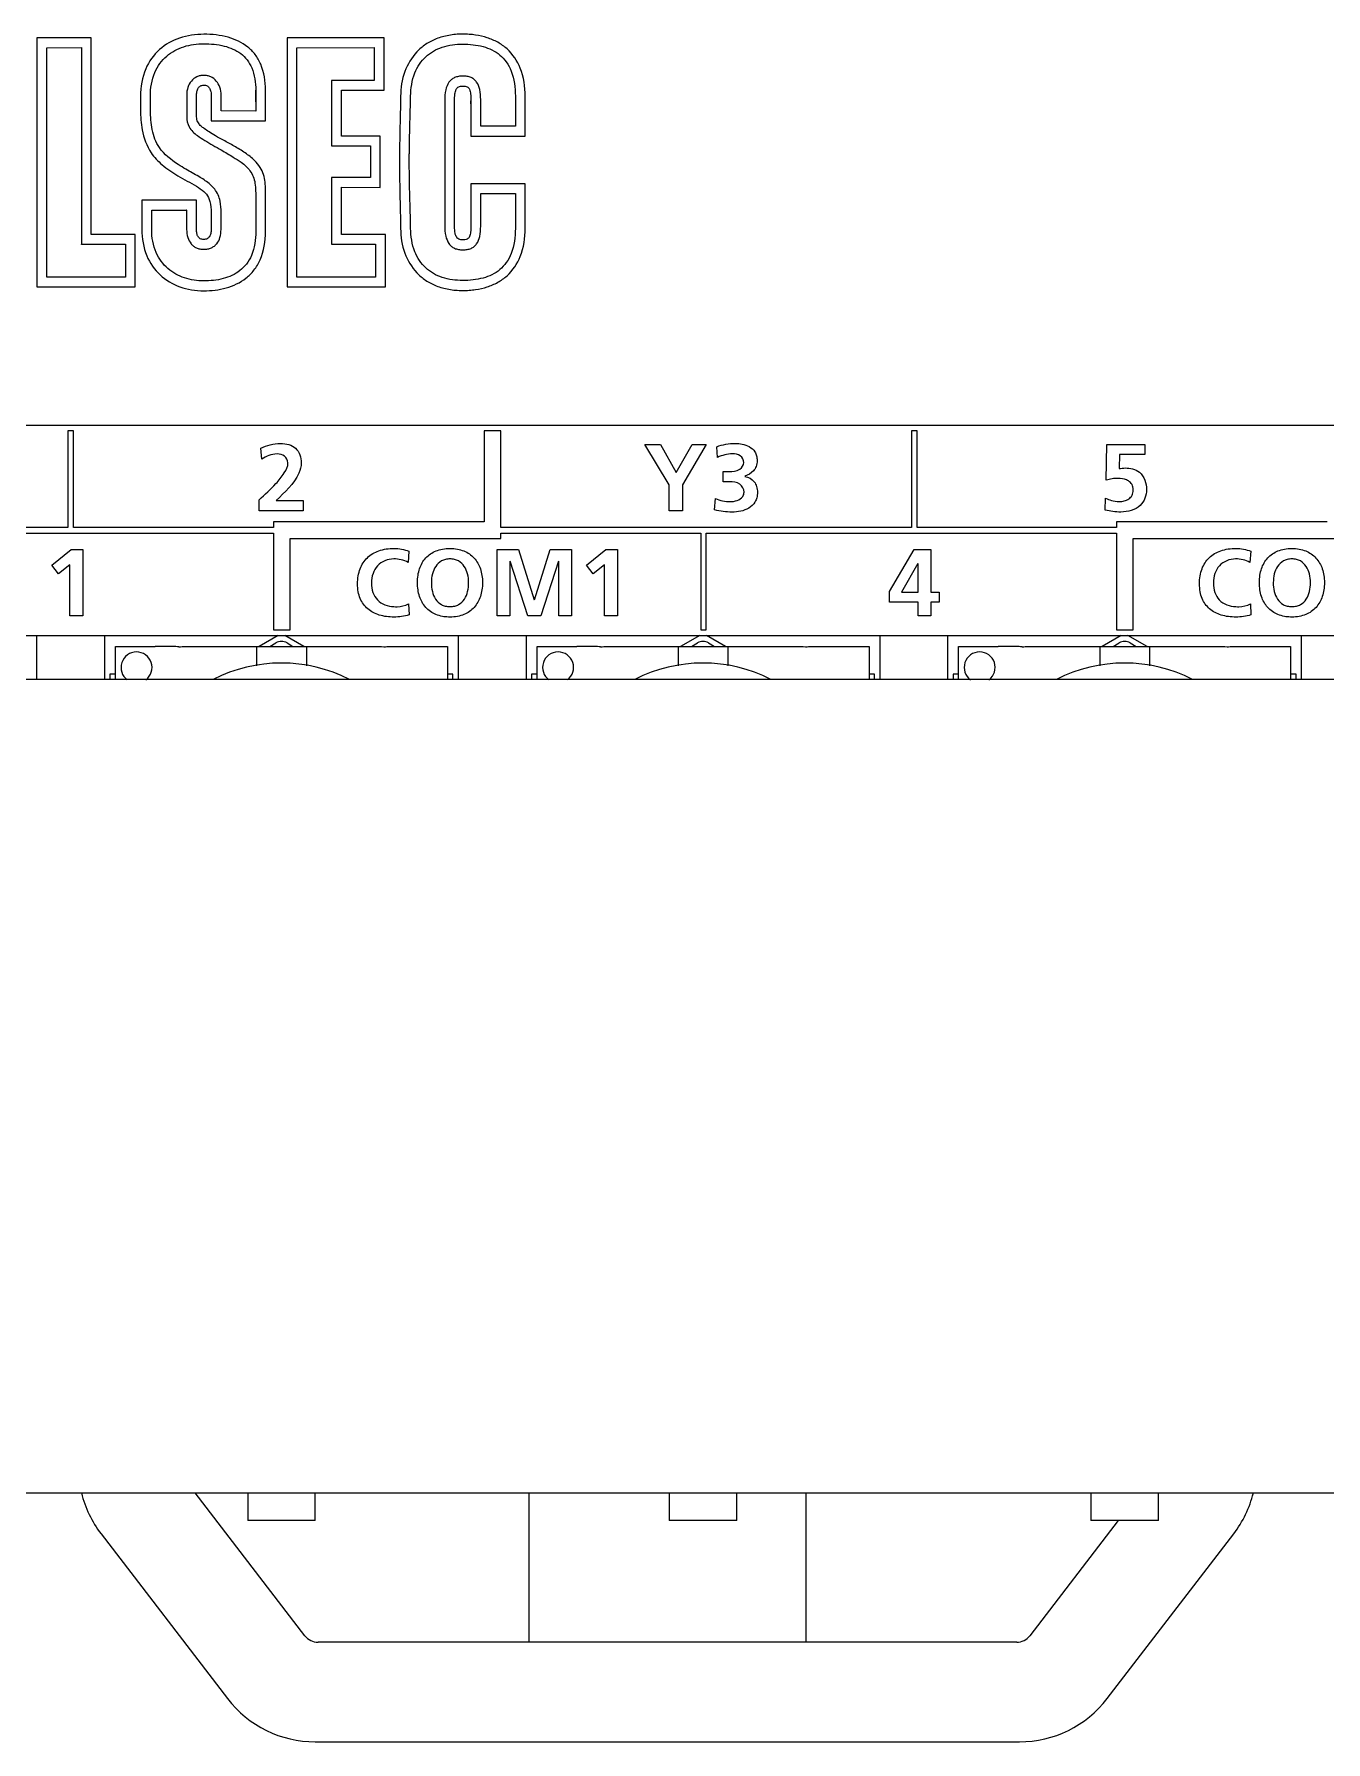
# Model space of a CAD drawing. Header units: millimetres. Extents: x 0 to 900, y 0 to 297.
# Drawn here: x 673.123 to 676.042, y 139.055 to 142.914 of the extents above; entities that cross this region are included whole.
import ezdxf

# ---------------------------------------------------------------- set-up
doc = ezdxf.new("R2010")
doc.units = ezdxf.units.MM

msp = doc.modelspace()

# ---------------------------------------------------------------- linework, layer by layer
at = {"color": 7, "linetype": 'Continuous'}
for p, q in [((673.12931729, 142.90560311), (673.12931729, 142.34323111)), ((673.25217525, 142.90542137), (673.12931729, 142.90560311)), ((673.15155046, 142.8831882), (673.23012382, 142.88336994)), ((673.15155046, 142.3651008), (673.15155046, 142.8831882)), ((673.23012382, 142.88336994), (673.23012382, 142.43882769)), ((673.25229641, 142.46136376), (673.25217525, 142.90542137)), ((673.69441544, 142.90560311), (673.69441544, 142.34292821)), ((673.9137181, 142.90542137), (673.69441544, 142.90560311)), ((673.71658803, 142.8831882), (673.89154551, 142.88336994)), ((673.71664861, 142.3651008), (673.71658803, 142.8831882)), ((673.89154551, 142.88336994), (673.89154551, 142.80927957)), ((673.9137181, 142.78710698), (673.9137181, 142.90542137)), ((673.79522197, 142.80927957), (673.79522197, 142.6611594)), ((673.89154551, 142.80927957), (673.79522197, 142.80927957)), ((673.36358343, 142.77365803), (673.36358343, 142.74270122)), ((673.3861195, 142.74203483), (673.38575602, 142.77371861)), ((673.46772191, 142.7756572), (673.46772191, 142.72701078)), ((673.4898945, 142.73488629), (673.4898945, 142.77371861)), ((673.52333512, 142.77341571), (673.52333512, 142.71798423)), ((673.54538655, 142.7402174), (673.54544713, 142.77602068)), ((673.62365701, 142.78740988), (673.62365701, 142.74009624)), ((673.6458296, 142.71792365), (673.6458296, 142.78740988)), ((673.81745514, 142.68333199), (673.81745514, 142.78710698)), ((673.81745514, 142.78710698), (673.9137181, 142.78710698)), ((674.05075198, 142.764268), (674.05075198, 142.48129486)), ((674.07292457, 142.48353635), (674.07292457, 142.76226883)), ((674.10993947, 142.76293522), (674.10993947, 142.68333199)), ((674.1319909, 142.70562574), (674.1319909, 142.7658431)), ((674.21032193, 142.77371861), (674.21032193, 142.70562574)), ((674.23243394, 142.6829685), (674.23243394, 142.77341571)), ((673.62365701, 142.74009624), (673.54538655, 142.7402174)), ((673.52315338, 142.71798423), (673.6458296, 142.71792365)), ((673.52315338, 142.71798423), (673.52333512, 142.71792365)), ((673.90493388, 142.68339257), (673.81745514, 142.68333199)), ((673.90493388, 142.56768315), (673.90493388, 142.68339257)), ((674.10993947, 142.68333199), (674.23243394, 142.68333199)), ((674.21032193, 142.70562574), (674.1319909, 142.70562574)), ((674.23243394, 142.6829685), (674.23249452, 142.68333199)), ((673.79522197, 142.6611594), (673.88306419, 142.6611594)), ((673.88306419, 142.6611594), (673.88270071, 142.66109881)), ((673.88270071, 142.66109881), (673.88270071, 142.58991632)), ((673.79522197, 142.58991632), (673.79522197, 142.43913059)), ((673.88270071, 142.58991632), (673.79522197, 142.58991632)), ((673.81745514, 142.56744083), (673.81775804, 142.56774373)), ((673.81745514, 142.46136376), (673.81745514, 142.56744083)), ((673.81775804, 142.56774373), (673.90493388, 142.56768315)), ((674.10993947, 142.57592214), (674.10993947, 142.48226415)), ((674.23243394, 142.57592214), (674.10993947, 142.57592214)), ((674.23249452, 142.47505503), (674.23243394, 142.57592214)), ((673.36655189, 142.5384226), (673.36649131, 142.47245006)), ((673.48983391, 142.5384226), (673.36655189, 142.5384226)), ((673.4898945, 142.47281354), (673.48983391, 142.5384226)), ((673.62371759, 142.5387255), (673.62371759, 142.4682094)), ((673.64589018, 142.46760359), (673.64589018, 142.56186739)), ((674.1319909, 142.47965918), (674.1319909, 142.55374955)), ((674.1319909, 142.55374955), (674.21032193, 142.55362839)), ((674.21032193, 142.55362839), (674.21032193, 142.47475213)), ((673.38872448, 142.47214715), (673.38872448, 142.51618943)), ((673.38872448, 142.51618943), (673.46772191, 142.51618943)), ((673.46772191, 142.51618943), (673.46766132, 142.51588652)), ((673.46766132, 142.51588652), (673.46766132, 142.47245006)), ((673.52315338, 142.51031309), (673.52315338, 142.47245006)), ((673.54538655, 142.47214715), (673.54538655, 142.51031309)), ((673.35140668, 142.46136376), (673.25229641, 142.46136376)), ((673.35140668, 142.34286762), (673.35140668, 142.46136376)), ((673.91668656, 142.46136376), (673.81745514, 142.46136376)), ((673.91674714, 142.34286762), (673.91668656, 142.46136376)), ((673.23012382, 142.43882769), (673.23036615, 142.43913059)), ((673.23036615, 142.43913059), (673.32923409, 142.43913059)), ((673.32923409, 142.43913059), (673.32923409, 142.3651008)), ((673.79522197, 142.43913059), (673.89445339, 142.43913059)), ((673.89445339, 142.43913059), (673.89457455, 142.3651008)), ((673.12931729, 142.34323111), (673.12955962, 142.34292821)), ((673.12955962, 142.34292821), (673.35140668, 142.34286762)), ((673.32923409, 142.3651008), (673.15155046, 142.3651008)), ((673.69441544, 142.34292821), (673.91674714, 142.34286762)), ((673.89457455, 142.3651008), (673.71664861, 142.3651008)), ((668.67878072, 142.03042821), (680.42878072, 142.03042821)), ((673.19947444, 142.01782598), (673.19947444, 141.79912708)), ((673.21196845, 142.01782598), (673.19947444, 142.01782598)), ((673.21196845, 141.79912708), (673.21196845, 142.01782598)), ((674.13988913, 142.01782598), (674.13988913, 141.81161571)), ((674.17740075, 142.01782598), (674.13988913, 142.01782598)), ((674.17740075, 141.79912708), (674.17740075, 142.01782598)), ((675.10545331, 142.01782598), (675.10545331, 141.79912708)), ((675.11794193, 142.01782598), (675.10545331, 142.01782598)), ((675.11794193, 141.79912708), (675.11794193, 142.01782598)), ((673.63739739, 141.95336296), (673.63505039, 141.97825407)), ((674.55774415, 141.89585071), (674.50300954, 141.98641474)), ((674.50300954, 141.98641474), (674.53821453, 141.98641474)), ((674.53821453, 141.98641474), (674.57361331, 141.92351946)), ((674.57361331, 141.92351946), (674.60967958, 141.98641474)), ((674.64146097, 141.98641474), (674.58778143, 141.89585071)), ((674.60967958, 141.98641474), (674.64146097, 141.98641474)), ((674.66704111, 141.95743253), (674.66531854, 141.98148389)), ((675.5453572, 141.90592773), (675.54686445, 141.98641474)), ((675.54686445, 141.98641474), (675.63292827, 141.98641474)), ((675.57517917, 141.96408595), (675.57453321, 141.93211077)), ((675.63292827, 141.96408595), (675.57517917, 141.96408595)), ((675.63292827, 141.98641474), (675.63292827, 141.96408595)), ((674.67948667, 141.90226727), (674.67948667, 141.92588799)), ((674.67948667, 141.92588799), (674.69322415, 141.92588799)), ((674.55774415, 141.83659435), (674.55774415, 141.89585071)), ((674.58778143, 141.89585071), (674.58778143, 141.83659435)), ((674.69408544, 141.90226727), (674.67948667, 141.90226727)), ((673.63160525, 141.83659435), (673.63160525, 141.86170079)), ((673.73121277, 141.83659435), (673.63160525, 141.83659435)), ((673.67001853, 141.86019354), (673.73121277, 141.86019354)), ((673.73121277, 141.86019354), (673.73121277, 141.83659435)), ((674.58778143, 141.83659435), (674.55774415, 141.83659435)), ((674.66060301, 141.83896288), (674.66232558, 141.86449996)), ((675.54320399, 141.83831692), (675.54384996, 141.86514592)), ((673.19947444, 141.79912708), (672.27148648, 141.79912708)), ((673.66368779, 141.79912708), (673.21196845, 141.79912708)), ((673.66368779, 141.81161571), (673.66368779, 141.79912708)), ((674.13988913, 141.81161571), (673.66368779, 141.81161571)), ((675.10545331, 141.79912708), (674.17740075, 141.79912708)), ((675.56863042, 141.79912708), (675.11794193, 141.79912708)), ((675.56863042, 141.81161571), (675.56863042, 141.79912708)), ((676.04483714, 141.81161571), (675.56863042, 141.81161571)), ((672.73571597, 141.78663846), (673.66368779, 141.78663846)), ((673.66368779, 141.78663846), (673.66368779, 141.56786959)), ((673.70119671, 141.56786959), (673.70119671, 141.77410678)), ((673.70119671, 141.77410678), (674.17740075, 141.77410678)), ((674.17740075, 141.77410678), (674.17740075, 141.78663846)), ((674.17740075, 141.78663846), (674.62918468, 141.78663846)), ((674.62918468, 141.78663846), (674.62918468, 141.56786959)), ((674.6416733, 141.56786959), (674.6416733, 141.78663846)), ((674.6416733, 141.78663846), (675.56863042, 141.78663846)), ((675.56863042, 141.78663846), (675.56863042, 141.56786959)), ((675.60613934, 141.56786959), (675.60613934, 141.77410678)), ((675.60613934, 141.77410678), (676.08234876, 141.77410678)), ((673.16304512, 141.71394748), (673.20681988, 141.74913094)), ((673.20681988, 141.74913094), (673.2334551, 141.74913094)), ((673.2334551, 141.74913094), (673.2334551, 141.59931056)), ((673.97002536, 141.74550921), (673.96787339, 141.7201486)), ((674.1692193, 141.59930753), (674.1692193, 141.74917374)), ((674.1692193, 141.74917374), (674.21729908, 141.74917374)), ((674.19798427, 141.72255633), (674.19798427, 141.59930753)), ((674.23876587, 141.59930753), (674.19841642, 141.72294439)), ((674.21729908, 141.74917374), (674.25293447, 141.63561321)), ((674.25336663, 141.63561321), (674.28898046, 141.74917374)), ((674.30788468, 141.72294439), (674.26753524, 141.59930753)), ((674.28898046, 141.74917374), (674.33705975, 141.74917374)), ((674.30831684, 141.59930753), (674.30831684, 141.72294439)), ((674.33705975, 141.74917374), (674.33705975, 141.59930753)), ((674.37103707, 141.71394404), (674.41483544, 141.74917374)), ((674.41483544, 141.74917374), (674.44144794, 141.74917374)), ((674.44144794, 141.74917374), (674.44144794, 141.59930753)), ((675.05550182, 141.65469113), (675.11152835, 141.74913094)), ((675.11966749, 141.7177802), (675.08254614, 141.65275324)), ((675.11152835, 141.74913094), (675.14886502, 141.74913094)), ((675.12009813, 141.65275324), (675.12009813, 141.7177802)), ((675.14886502, 141.74913094), (675.14886502, 141.65275324)), ((675.87221266, 141.74550921), (675.87006122, 141.7201486)), ((673.17807452, 141.69439633), (673.16304512, 141.71394748)), ((673.20339628, 141.71502409), (673.17807452, 141.69439633)), ((673.20339628, 141.59931056), (673.20339628, 141.71502409)), ((674.38606999, 141.69439551), (674.37103707, 141.71394404)), ((674.41139092, 141.71502003), (674.38606999, 141.69439551)), ((674.41139092, 141.59930753), (674.41139092, 141.71502003)), ((675.05550182, 141.63044598), (675.05550182, 141.65469113)), ((675.08254614, 141.65275324), (675.12009813, 141.65275324)), ((675.14886502, 141.65275324), (675.167964, 141.65275324)), ((675.167964, 141.65275324), (675.167964, 141.63044598)), ((673.96894937, 141.62661286), (673.97024191, 141.60146029)), ((675.12009813, 141.63044598), (675.05550182, 141.63044598)), ((675.12009813, 141.59931056), (675.12009813, 141.63044598)), ((675.14886502, 141.63044598), (675.14886502, 141.59931056)), ((675.167964, 141.63044598), (675.14886502, 141.63044598)), ((675.87113668, 141.62661286), (675.87242874, 141.60146029)), ((673.2334551, 141.59931056), (673.20339628, 141.59931056)), ((673.66368779, 141.56786959), (673.70119671, 141.56786959)), ((674.19798427, 141.59930753), (674.1692193, 141.59930753)), ((674.26753524, 141.59930753), (674.23876587, 141.59930753)), ((674.33705975, 141.59930753), (674.30831684, 141.59930753)), ((674.44144794, 141.59930753), (674.41139092, 141.59930753)), ((674.62918468, 141.56786959), (674.6416733, 141.56786959)), ((675.14886502, 141.59931056), (675.12009813, 141.59931056)), ((675.56863042, 141.56786959), (675.60613934, 141.56786959)), ((668.86628072, 141.55542821), (680.24128072, 141.55542821)), ((673.12940572, 141.45542821), (673.12940572, 141.55542821)), ((673.28190572, 141.55542821), (673.28190572, 141.45542821)), ((673.30690572, 141.45542821), (673.30690572, 141.53042821)), ((673.30690572, 141.53042821), (673.39655237, 141.53042821)), ((673.50822905, 141.53042821), (673.85558239, 141.53042821)), ((673.62565572, 141.53042821), (673.62565572, 141.48662804)), ((673.67442977, 141.55542821), (673.6311285, 141.53042821)), ((673.65592496, 141.53042821), (673.66940572, 141.53821133)), ((673.73268294, 141.53042821), (673.68938167, 141.55542821)), ((673.69440572, 141.53821133), (673.70788648, 141.53042821)), ((673.73815572, 141.53042821), (673.73815572, 141.48663121)), ((673.96725907, 141.53042821), (674.05690572, 141.53042821)), ((674.05690572, 141.53042821), (674.05690572, 141.45542821)), ((674.08190572, 141.45542821), (674.08190572, 141.55542821)), ((674.23440572, 141.55542821), (674.23440572, 141.45542821)), ((674.25940572, 141.45542821), (674.25940572, 141.53042821)), ((674.25940572, 141.53042821), (674.34905237, 141.53042821)), ((674.46072905, 141.53042821), (674.80808239, 141.53042821)), ((674.57815572, 141.53042821), (674.57815572, 141.48662804)), ((674.62692977, 141.55542821), (674.5836285, 141.53042821)), ((674.60842496, 141.53042821), (674.62190572, 141.53821133)), ((674.68518294, 141.53042821), (674.64188167, 141.55542821)), ((674.64690572, 141.53821133), (674.66038648, 141.53042821)), ((674.69065572, 141.53042821), (674.69065572, 141.48663121)), ((674.91975907, 141.53042821), (675.00940572, 141.53042821)), ((675.00940572, 141.53042821), (675.00940572, 141.45542821)), ((675.03440572, 141.45542821), (675.03440572, 141.55542821)), ((675.18690572, 141.55542821), (675.18690572, 141.45542821)), ((675.21190572, 141.45542821), (675.21190572, 141.53042821)), ((675.21190572, 141.53042821), (675.30155237, 141.53042821)), ((675.41322905, 141.53042821), (675.76058239, 141.53042821)), ((675.53065572, 141.53042821), (675.53065572, 141.48662804)), ((675.57942977, 141.55542821), (675.5361285, 141.53042821)), ((675.56092496, 141.53042821), (675.57440572, 141.53821133)), ((675.63768294, 141.53042821), (675.59438167, 141.55542821)), ((675.59940572, 141.53821133), (675.61288648, 141.53042821)), ((675.64315572, 141.53042821), (675.64315572, 141.48663121)), ((675.87225907, 141.53042821), (675.96190572, 141.53042821)), ((675.96190572, 141.53042821), (675.96190572, 141.45542821)), ((675.98690572, 141.45542821), (675.98690572, 141.55542821)), ((679.97253072, 141.45542821), (669.13503072, 141.45542821)), ((673.29440572, 141.46792821), (673.29440572, 141.45542821)), ((673.30690572, 141.46792821), (673.29440572, 141.46792821)), ((674.06940572, 141.46792821), (674.05690572, 141.46792821)), ((674.06940572, 141.45542821), (674.06940572, 141.46792821)), ((674.24690572, 141.46792821), (674.24690572, 141.45542821)), ((674.25940572, 141.46792821), (674.24690572, 141.46792821)), ((675.02190572, 141.46792821), (675.00940572, 141.46792821)), ((675.02190572, 141.45542821), (675.02190572, 141.46792821)), ((675.19940572, 141.46792821), (675.19940572, 141.45542821)), ((675.21190572, 141.46792821), (675.19940572, 141.46792821)), ((675.97440572, 141.46792821), (675.96190572, 141.46792821)), ((675.97440572, 141.45542821), (675.97440572, 141.46792821)), ((668.67878072, 139.61792821), (680.42878072, 139.61792821)), ((673.7347205, 139.2950975), (673.4869667, 139.61792821)), ((673.60565572, 139.61792821), (673.60565572, 139.55542821)), ((673.75815572, 139.55542821), (673.75815572, 139.61792821)), ((674.24128072, 139.28042821), (674.24128072, 139.61792821)), ((674.55815572, 139.61792821), (674.55815572, 139.55542821)), ((674.71065572, 139.55542821), (674.71065572, 139.61792821)), ((674.86628072, 139.61792821), (674.86628072, 139.28042821)), ((675.51065572, 139.61792821), (675.51065572, 139.55542821)), ((675.66315572, 139.55542821), (675.66315572, 139.61792821)), ((673.27420339, 139.52559715), (673.55997851, 139.15322351)), ((673.75815572, 139.55542821), (673.60565572, 139.55542821)), ((674.71065572, 139.55542821), (674.55815572, 139.55542821)), ((675.57262962, 139.55542821), (675.37284094, 139.2950975)), ((675.66315572, 139.55542821), (675.51065572, 139.55542821)), ((675.54758293, 139.15322351), (675.83335805, 139.52559715)), ((675.34309184, 139.28042821), (673.7644696, 139.28042821)), ((673.75830584, 139.05542821), (675.3492556, 139.05542821))]:
    msp.add_line(p, q, dxfattribs=at)
for centre, radius, start, end in [((673.68190572, 141.51656069), 0.025, 60, 120), ((674.63440572, 141.51656069), 0.025, 60, 120), ((675.58690572, 141.51656069), 0.025, 60, 120), ((673.35440572, 141.48292821), 0.035, 306.88766538, 233.50291509), ((673.68190572, 141.15542821), 0.3375, 62.9444042, 117.15920366), ((674.30690572, 141.48292821), 0.035, 306.88766538, 233.50291509), ((674.63440572, 141.15542821), 0.3375, 62.9444042, 117.15920366), ((675.25940572, 141.48292821), 0.035, 306.88766538, 233.50291509), ((675.58690572, 141.15542821), 0.3375, 62.9444042, 117.15920366), ((673.47253072, 139.67780185), 0.25, 193.87111881, 217.50414236), ((675.63503072, 139.67780185), 0.25, 322.49585764, 346.12888119), ((673.7644696, 139.31792821), 0.0375, 217.50414236, 270), ((675.34309184, 139.31792821), 0.0375, 270, 322.49585764), ((673.75830584, 139.30542821), 0.25, 217.50414236, 270), ((675.3492556, 139.30542821), 0.25, 270, 322.49585764)]:
    msp.add_arc(centre, radius, start, end, dxfattribs=at)
for points, knots in [([(674.23243394, 142.77341571), (674.23236789, 142.79489635), (674.22711959, 142.83480643), (674.19968395, 142.87601995), (674.1709853, 142.89623256), (674.14666581, 142.90660886), (674.12458476, 142.91152318), (674.10598995, 142.91346551), (674.09092647, 142.91397043), (674.07540012, 142.91334727), (674.05519816, 142.91068865), (674.03195053, 142.90424759), (674.00739533, 142.89144041), (673.98028258, 142.8686292), (673.95654145, 142.8288646), (673.95115707, 142.79222088), (673.95115707, 142.77341571)], [0, 0, 0, 0, 0.1438649825, 0.2619803568, 0.3188830582, 0.3770728952, 0.43792788, 0.4696231385, 0.5022080215, 0.5387907161, 0.5735562215, 0.6385311374, 0.6992113309, 0.7576018473, 0.8740544073, 1, 1, 1, 1]), ([(673.50637249, 142.91347862), (673.48796958, 142.91347862), (673.45176069, 142.90836136), (673.40333726, 142.88178754), (673.36971398, 142.83420316), (673.36358343, 142.79457179), (673.36358343, 142.77365803)], [0, 0, 0, 0, 0.2465098811, 0.4803819258, 0.7198567145, 1, 1, 1, 1]), ([(673.38575602, 142.77371861), (673.38575602, 142.79195657), (673.39088359, 142.82618374), (673.42003993, 142.86666618), (673.46098601, 142.88814544), (673.49104203, 142.89210705), (673.50619074, 142.892033)], [0, 0, 0, 0, 0.2884996889, 0.528884402, 0.760365147, 1, 1, 1, 1]), ([(673.50619074, 142.892033), (673.52176837, 142.89194796), (673.55113802, 142.88967769), (673.5853704, 142.87554237), (673.60507467, 142.85609418), (673.62057764, 142.82899661), (673.62371759, 142.80399832), (673.62371759, 142.78680407)], [0, 0, 0, 0, 0.2591235245, 0.4864035806, 0.5969231945, 0.7139892184, 1, 1, 1, 1]), ([(673.6458296, 142.78740988), (673.6458296, 142.80714566), (673.6417384, 142.83608478), (673.62362613, 142.86778181), (673.60043269, 142.89157199), (673.56014272, 142.91011411), (673.5249032, 142.91347862), (673.50637249, 142.91347862)], [0, 0, 0, 0, 0.277418766, 0.3953830562, 0.5082158961, 0.739520388, 1, 1, 1, 1]), ([(673.97369314, 142.77341571), (673.97405197, 142.79130394), (673.97877087, 142.82442305), (674.0051695, 142.8652294), (674.04556402, 142.88753197), (674.07583507, 142.89118487), (674.09152289, 142.89118487)], [0, 0, 0, 0, 0.2860750749, 0.5215780239, 0.7491652277, 1, 1, 1, 1]), ([(674.09152289, 142.89118487), (674.10697956, 142.89118487), (674.1367623, 142.88858356), (674.17116461, 142.87250754), (674.19105027, 142.85097016), (674.20709112, 142.82055944), (674.21032193, 142.79289887), (674.21032193, 142.77371861)], [0, 0, 0, 0, 0.2429960189, 0.4647156161, 0.5769157713, 0.6984650256, 1, 1, 1, 1]), ([(673.54544713, 142.77602068), (673.54544713, 142.78200714), (673.54373017, 142.79355088), (673.53555571, 142.80845941), (673.5246562, 142.81683319), (673.514468, 142.82019211), (673.50621166, 142.82101365), (673.49799025, 142.82015859), (673.4879307, 142.81677333), (673.4772195, 142.80831745), (673.46933297, 142.79328157), (673.46772191, 142.78170171), (673.46772191, 142.7756572)], [0, 0, 0, 0, 0.1358253775, 0.2592339905, 0.3769920415, 0.4373651648, 0.5008379794, 0.5638228337, 0.6234908892, 0.7398160797, 0.8628573361, 1, 1, 1, 1]), ([(673.4898945, 142.77371861), (673.4898945, 142.77717303), (673.49030518, 142.78341024), (673.49294414, 142.79175564), (673.49759043, 142.79653866), (673.50226447, 142.79829252), (673.50622374, 142.79875081), (673.51023634, 142.79843901), (673.51510509, 142.79676294), (673.52000357, 142.79191597), (673.52286693, 142.78336824), (673.52333512, 142.77695362), (673.52333512, 142.77341571)], [0, 0, 0, 0, 0.1526537834, 0.2749573212, 0.3792757882, 0.4331100359, 0.492836383, 0.55415043, 0.609558942, 0.7173956423, 0.8436562082, 1, 1, 1, 1]), ([(674.1319909, 142.7658431), (674.1319909, 142.77352301), (674.13119567, 142.78726323), (674.12545242, 142.80316965), (674.11759116, 142.81170904), (674.11028164, 142.81609709), (674.10312311, 142.81814513), (674.09674543, 142.81896379), (674.09157493, 142.81916224), (674.0864391, 142.81895909), (674.08017505, 142.81810285), (674.07306681, 142.81595757), (674.06575402, 142.81141797), (674.05774313, 142.80261813), (674.05167801, 142.78632697), (674.05075198, 142.77216264), (674.05075198, 142.764268)], [0, 0, 0, 0, 0.149053482, 0.26596788, 0.3183108751, 0.3713555185, 0.4293486964, 0.4614238323, 0.4960401192, 0.5296480066, 0.5610445493, 0.6186092928, 0.6723046093, 0.7260589352, 0.8467790477, 1, 1, 1, 1]), ([(673.62371759, 142.78680407), (673.62371759, 142.77864017), (673.62344668, 142.76967969), (673.62373392, 142.76154588), (673.62369887, 142.76105453), (673.62369721, 142.76106596), (673.62369671, 142.76109814)], [0, 0, 0, 0, 0.9482132604, 0.9943629057, 0.9956696323, 1, 1, 1, 1]), ([(673.62369671, 142.76109814), (673.62369587, 142.76115177), (673.62372476, 142.76373133), (673.62362527, 142.76667604), (673.62368182, 142.77772602), (673.62365985, 142.78464651), (673.62365701, 142.78740988)], [0, 0, 0, 0, 0.0071120816, 0.1546620817, 0.6837206389, 1, 1, 1, 1]), ([(673.95115707, 142.77341571), (673.95092303, 142.76015833), (673.95037797, 142.73523877), (673.94958775, 142.70459077), (673.94908647, 142.68126571), (673.94878947, 142.66327387), (673.94863083, 142.64763679), (673.9485635, 142.63438009), (673.94854624, 142.62391241), (673.9485635, 142.61345295), (673.94863086, 142.60022654), (673.94878954, 142.58461757), (673.94908649, 142.5666527), (673.94958753, 142.5433655), (673.95037695, 142.51280031), (673.95092275, 142.4879565), (673.95115707, 142.47475213)], [0, 0, 0, 0, 0.1331641111, 0.2503239337, 0.3078989963, 0.3674702305, 0.4310389989, 0.4649483635, 0.5006083009, 0.5361654501, 0.5699922288, 0.633442173, 0.6929326133, 0.7504363937, 0.867368129, 1, 1, 1, 1]), ([(673.97369314, 142.47505503), (673.97345882, 142.48825982), (673.97287574, 142.51310452), (673.97196559, 142.54366835), (673.9713715, 142.56695532), (673.97101432, 142.58492014), (673.97082122, 142.60052931), (673.97073867, 142.61375583), (673.97071771, 142.62420797), (673.9707379, 142.63466139), (673.97081544, 142.64789103), (673.97099819, 142.66349656), (673.97133956, 142.6814522), (673.97191443, 142.70473057), (673.97281652, 142.73531579), (673.97343156, 142.76018516), (673.97369314, 142.77341571)], [0, 0, 0, 0, 0.13276376, 0.2498189915, 0.3073833095, 0.3669345408, 0.4304471318, 0.4643067022, 0.4998981149, 0.535518561, 0.5693910417, 0.6328928392, 0.6924042629, 0.7499238662, 0.8669722283, 1, 1, 1, 1]), ([(674.07292457, 142.76226883), (674.07292457, 142.76773358), (674.07313594, 142.77680657), (674.07525048, 142.78738091), (674.07893806, 142.79271065), (674.08241246, 142.79512655), (674.08586993, 142.79612558), (674.08896021, 142.79650278), (674.09159166, 142.79658676), (674.0942718, 142.79650145), (674.09752473, 142.79612078), (674.10107722, 142.79513189), (674.10456086, 142.79270907), (674.10803221, 142.78742185), (674.10970746, 142.77717724), (674.10981831, 142.76847032), (674.10981831, 142.76323812)], [0, 0, 0, 0, 0.1842467527, 0.3074785041, 0.3545742675, 0.3990673445, 0.4472508024, 0.4743374075, 0.503969614, 0.5359194889, 0.564644554, 0.6143562421, 0.6586177948, 0.7044846355, 0.8235936692, 1, 1, 1, 1]), ([(674.10991258, 142.75690066), (674.10993, 142.75710949), (674.1097402, 142.75842533), (674.10995729, 142.76045365), (674.1099338, 142.76225526), (674.10993947, 142.76293522)], [0, 0, 0, 0, 0.1033287009, 0.6621876238, 1, 1, 1, 1]), ([(674.10981831, 142.76323812), (674.10981831, 142.76113514), (674.11008294, 142.76078916), (674.10980969, 142.75648345), (674.10988593, 142.75670405), (674.10990484, 142.75680785), (674.10991258, 142.75690066)], [0, 0, 0, 0, 0.9070958902, 0.955736826, 0.9601269036, 1, 1, 1, 1]), ([(673.36358343, 142.74270122), (673.36358343, 142.72763913), (673.36542935, 142.69391111), (673.37747827, 142.66145212), (673.3873917, 142.64577186)], [0, 0, 0, 0, 0.4480993956, 1, 1, 1, 1]), ([(673.40599002, 142.65752455), (673.39770235, 142.66944209), (673.3882203, 142.69812908), (673.38592195, 142.72731695), (673.3861195, 142.74203483)], [0, 0, 0, 0, 0.4965240284, 1, 1, 1, 1]), ([(673.46772191, 142.72701078), (673.46772191, 142.71926878), (673.47075341, 142.70661777), (673.47835515, 142.69678621), (673.48141318, 142.69338841)], [0, 0, 0, 0, 0.6287518199, 1, 1, 1, 1]), ([(673.49704304, 142.70944233), (673.49528323, 142.71225345), (673.49149614, 142.71641649), (673.48997736, 142.72554129), (673.4898945, 142.73124062), (673.4898945, 142.73488629)], [0, 0, 0, 0, 0.3664934429, 0.597135143, 1, 1, 1, 1]), ([(673.48141318, 142.69338841), (673.48456174, 142.68992913), (673.49370282, 142.68320317), (673.51506188, 142.66942893), (673.53324775, 142.65924931), (673.54568946, 142.65231459)], [0, 0, 0, 0, 0.1836074712, 0.4408955156, 1, 1, 1, 1]), ([(673.53266457, 142.68393779), (673.52778642, 142.68682906), (673.51924673, 142.69215745), (673.50837187, 142.69955455), (673.50144436, 142.70514125), (673.49784874, 142.70812933), (673.49704304, 142.70944233)], [0, 0, 0, 0, 0.3872454134, 0.6880627403, 0.8947996887, 1, 1, 1, 1]), ([(673.64589018, 142.56186739), (673.64589018, 142.57347361), (673.64433214, 142.59145858), (673.63411508, 142.6138543), (673.62000888, 142.63072555), (673.5994537, 142.64611059), (673.57558357, 142.66069196), (673.5528711, 142.67306817), (673.538648, 142.68049882), (673.53266457, 142.68393779)], [0, 0, 0, 0, 0.1959840536, 0.2977740374, 0.4111415595, 0.5633428646, 0.7290921433, 0.8834638636, 1, 1, 1, 1]), ([(673.3873917, 142.64577186), (673.39390872, 142.63545635), (673.41346925, 142.61656549), (673.43524312, 142.60110725), (673.44779081, 142.59385407)], [0, 0, 0, 0, 0.4570794296, 1, 1, 1, 1]), ([(673.46572274, 142.60857522), (673.45999962, 142.61202702), (673.43802044, 142.62535691), (673.4169132, 142.64181129), (673.40599002, 142.65752455)], [0, 0, 0, 0, 0.2588449818, 1, 1, 1, 1]), ([(673.54568946, 142.65231459), (673.55474867, 142.64693213), (673.56994742, 142.63786873), (673.5891039, 142.62567613), (673.60207154, 142.61562803), (673.60814933, 142.60865939), (673.61063212, 142.60530385)], [0, 0, 0, 0, 0.3920144814, 0.6582338322, 0.8447129804, 1, 1, 1, 1]), ([(673.53096831, 142.56350307), (673.52716999, 142.56818472), (673.51613776, 142.57913812), (673.4934672, 142.59327318), (673.47537873, 142.60297312), (673.46572274, 142.60857522)], [0, 0, 0, 0, 0.2268127895, 0.5800071421, 1, 1, 1, 1]), ([(673.61063212, 142.60530385), (673.61370285, 142.6011669), (673.61885593, 142.59212965), (673.62266872, 142.57640628), (673.62375272, 142.55851713), (673.62371759, 142.54572892), (673.62371759, 142.5387255)], [0, 0, 0, 0, 0.2236203926, 0.4448639102, 0.6960236521, 1, 1, 1, 1]), ([(673.44779081, 142.59385407), (673.46158995, 142.58556869), (673.48226844, 142.57541996), (673.50608368, 142.55968119), (673.51468114, 142.55003123), (673.51697413, 142.54490475)], [0, 0, 0, 0, 0.5634358077, 0.803409627, 1, 1, 1, 1]), ([(673.51697413, 142.54490475), (673.51833839, 142.54185694), (673.52231731, 142.53070911), (673.52315338, 142.518751), (673.52315338, 142.51031309)], [0, 0, 0, 0, 0.2835337109, 1, 1, 1, 1]), ([(673.54538655, 142.51031309), (673.54538655, 142.51904015), (673.54471596, 142.53774078), (673.53723223, 142.55581299), (673.53096831, 142.56350307)], [0, 0, 0, 0, 0.4680538472, 1, 1, 1, 1]), ([(673.36649131, 142.47245006), (673.36649131, 142.4523674), (673.37268678, 142.41394399), (673.40483623, 142.36711587), (673.45197401, 142.33946344), (673.48792552, 142.33390166), (673.50619074, 142.33390166)], [0, 0, 0, 0, 0.2741094933, 0.5146818958, 0.7506968336, 1, 1, 1, 1]), ([(673.50619074, 142.35625599), (673.49158624, 142.35625599), (673.46237018, 142.36059074), (673.42275408, 142.38203459), (673.39407753, 142.42125432), (673.38872448, 142.45454426), (673.38872448, 142.47214715)], [0, 0, 0, 0, 0.2374211237, 0.4710976996, 0.7138349795, 1, 1, 1, 1]), ([(673.46766132, 142.47245006), (673.46766132, 142.46639047), (673.46901397, 142.45490264), (673.47540277, 142.44208479), (673.48294714, 142.43475006), (673.48971097, 142.43071906), (673.4961567, 142.42869848), (673.50174069, 142.42787505), (673.50628645, 142.42767197), (673.51090803, 142.42787754), (673.51676489, 142.42870503), (673.52344131, 142.43073223), (673.53036704, 142.43479683), (673.53791874, 142.44214042), (673.54412482, 142.45488429), (673.54538655, 142.46620216), (673.54538655, 142.47214715)], [0, 0, 0, 0, 0.1364158589, 0.2563375319, 0.3135365259, 0.3712872056, 0.4319822611, 0.4642547837, 0.498181306, 0.5342606918, 0.5682420418, 0.6311855823, 0.6899455424, 0.7473116773, 0.8661639628, 1, 1, 1, 1]), ([(673.52315338, 142.47245006), (673.52315338, 142.46938017), (673.5227025, 142.46371854), (673.51985234, 142.45607203), (673.51504039, 142.45177473), (673.5102576, 142.45020948), (673.50617122, 142.44985143), (673.50209582, 142.45020258), (673.49734668, 142.45175486), (673.4926985, 142.45618195), (673.49024265, 142.4639702), (673.4898945, 142.46967856), (673.4898945, 142.47281354)], [0, 0, 0, 0, 0.1444016485, 0.2652640751, 0.3747715939, 0.4335341305, 0.4995566681, 0.5664904857, 0.6247644187, 0.7318469405, 0.8525363824, 1, 1, 1, 1]), ([(673.62371759, 142.4682094), (673.62371759, 142.44978579), (673.62020403, 142.42305365), (673.60368761, 142.39416938), (673.58347779, 142.37378821), (673.54984162, 142.35885979), (673.52099224, 142.35625599), (673.50619074, 142.35625599)], [0, 0, 0, 0, 0.2990526927, 0.4208890774, 0.5345251996, 0.7597415714, 1, 1, 1, 1]), ([(673.50619074, 142.33390166), (673.52324281, 142.33390166), (673.55715194, 142.33763488), (673.59651303, 142.35592202), (673.62095883, 142.38026621), (673.6411966, 142.41427333), (673.64589018, 142.44592627), (673.64589018, 142.46760359)], [0, 0, 0, 0, 0.2339441819, 0.4623889689, 0.5787999351, 0.7026000311, 1, 1, 1, 1]), ([(673.95115707, 142.47475213), (673.95115707, 142.455951), (673.95652645, 142.41933182), (673.98028408, 142.37961587), (674.00740082, 142.35687531), (674.03195703, 142.34411737), (674.05520081, 142.33770643), (674.07540069, 142.33506078), (674.09092674, 142.33444023), (674.10599104, 142.33494457), (674.12458901, 142.33688732), (674.14667619, 142.34180248), (674.17100499, 142.35218094), (674.19971904, 142.37239942), (674.22717537, 142.41363032), (674.23242847, 142.45356234), (674.23249452, 142.47505503)], [0, 0, 0, 0, 0.1259345336, 0.2422378773, 0.3005620937, 0.3612020165, 0.426164847, 0.4609319836, 0.4975190155, 0.5301095676, 0.5618131559, 0.6226912393, 0.6809103605, 0.7378462015, 0.8560360324, 1, 1, 1, 1]), ([(674.09152289, 142.35722529), (674.07583503, 142.35722529), (674.04556248, 142.36087809), (674.00516472, 142.38319033), (673.97876824, 142.42401993), (673.97405193, 142.45715531), (673.97369314, 142.47505503)], [0, 0, 0, 0, 0.2507649045, 0.4783057136, 0.7138218799, 1, 1, 1, 1]), ([(674.05075198, 142.48129486), (674.05075198, 142.4733886), (674.05167695, 142.45920744), (674.05774095, 142.44289611), (674.06575319, 142.43408777), (674.07306635, 142.42954553), (674.08017497, 142.42739955), (674.08643909, 142.42654319), (674.09157493, 142.42634004), (674.09674543, 142.42653849), (674.10312311, 142.42735715), (674.11028164, 142.42940519), (674.11759116, 142.43379323), (674.12545242, 142.44233263), (674.13119567, 142.45823905), (674.1319909, 142.47197927), (674.1319909, 142.47965918)], [0, 0, 0, 0, 0.1533907747, 0.2741741883, 0.327929828, 0.3816133857, 0.4391588559, 0.4705441032, 0.5041398045, 0.5387435353, 0.570807037, 0.6287791796, 0.6818045827, 0.7341285919, 0.8510005827, 1, 1, 1, 1]), ([(674.09152289, 142.44894469), (674.0884291, 142.44894469), (674.08226167, 142.44950756), (674.07536464, 142.45699486), (674.07321602, 142.46895978), (674.07292457, 142.47806436), (674.07292457, 142.48353635)], [0, 0, 0, 0, 0.2067604167, 0.3877355369, 0.6343017277, 1, 1, 1, 1]), ([(674.10993947, 142.48226415), (674.10993947, 142.47704022), (674.1097375, 142.4683608), (674.1080548, 142.45674964), (674.10108609, 142.44933086), (674.09478208, 142.44894469), (674.09152289, 142.44894469)], [0, 0, 0, 0, 0.3561810393, 0.5973451121, 0.7777800486, 1, 1, 1, 1]), ([(674.21032193, 142.47475213), (674.21032193, 142.45556875), (674.20708923, 142.427903), (674.19105007, 142.39748203), (674.17116676, 142.37593118), (674.1367671, 142.35983411), (674.10697994, 142.35722529), (674.09152289, 142.35722529)], [0, 0, 0, 0, 0.3015261709, 0.423096895, 0.5353182992, 0.7570445639, 1, 1, 1, 1]), ([(673.63505039, 141.97825407), (673.64188055, 141.98172353), (673.65643184, 141.98704507), (673.67830016, 141.98984437), (673.69824673, 141.9876357), (673.72041949, 141.9764535), (673.7264757, 141.95697785), (673.7264757, 141.94520229)], [0, 0, 0, 0, 0.1950448449, 0.3904654839, 0.5566150868, 0.7001939797, 1, 1, 1, 1]), ([(674.70717696, 141.98899859), (674.71237077, 141.98899859), (674.72327829, 141.98797606), (674.73933866, 141.98285116), (674.75084815, 141.97277026), (674.7557944, 141.96104228), (674.75681726, 141.95180851), (674.75621598, 141.94361916), (674.75411436, 141.93540643), (674.74678431, 141.92327989), (674.73589646, 141.91748971), (674.72864446, 141.91473436)], [0, 0, 0, 0, 0.1311112097, 0.2749091646, 0.4199220821, 0.4993866624, 0.5913034049, 0.6517147045, 0.7059278893, 0.804164376, 1, 1, 1, 1]), ([(673.63160525, 141.86170079), (673.64416014, 141.87386818), (673.66537281, 141.89232894), (673.68743813, 141.91970073), (673.70000296, 141.94251264), (673.6903228, 141.96294156), (673.67129418, 141.966689), (673.65347333, 141.9626227), (673.64250633, 141.95669101), (673.63739739, 141.95336296)], [0, 0, 0, 0, 0.2930579161, 0.4652268792, 0.6002127846, 0.6954981308, 0.7934800877, 0.8977966459, 1, 1, 1, 1]), ([(674.72651279, 141.94563293), (674.72651279, 141.95141849), (674.71975712, 141.96405538), (674.69476915, 141.96675459), (674.67740118, 141.96251722), (674.66704111, 141.95743253)], [0, 0, 0, 0, 0.2469123444, 0.5074783272, 1, 1, 1, 1]), ([(673.7264757, 141.94520229), (673.7264757, 141.93723265), (673.71686717, 141.90264527), (673.68905885, 141.87891568), (673.67001853, 141.86019354)], [0, 0, 0, 0, 0.2298535148, 1, 1, 1, 1]), ([(674.69322415, 141.92588799), (674.70146204, 141.92588799), (674.71657308, 141.92618244), (674.72651279, 141.93985058), (674.72651279, 141.94563293)], [0, 0, 0, 0, 0.5875711614, 1, 1, 1, 1]), ([(674.72864446, 141.91430372), (674.73675011, 141.91320713), (674.74906385, 141.90675737), (674.75615111, 141.89141544), (674.7576815, 141.87893514), (674.75638611, 141.86692482), (674.75114052, 141.85359758), (674.73353449, 141.83712478), (674.7128931, 141.8340105), (674.69987757, 141.8340105)], [0, 0, 0, 0, 0.1873135316, 0.2791957491, 0.3786548127, 0.4720061941, 0.553251947, 0.7019393026, 1, 1, 1, 1]), ([(675.57453321, 141.93211077), (675.57906095, 141.93295972), (675.5891788, 141.93428533), (675.60512495, 141.93220779), (675.62906627, 141.92156912), (675.6365672, 141.89893815), (675.6365672, 141.88486933)], [0, 0, 0, 0, 0.153595309, 0.3376618355, 0.530915321, 1, 1, 1, 1]), ([(674.72713722, 141.87888341), (674.72713722, 141.88573343), (674.71888579, 141.90177365), (674.70216409, 141.90226727), (674.69408544, 141.90226727)], [0, 0, 0, 0, 0.4588502214, 1, 1, 1, 1]), ([(674.69559268, 141.85760969), (674.70579777, 141.85760969), (674.72225928, 141.86160616), (674.72713722, 141.87546334), (674.72713722, 141.87888341)], [0, 0, 0, 0, 0.7489888054, 1, 1, 1, 1]), ([(675.6365672, 141.88486933), (675.6365672, 141.87195106), (675.62497734, 141.8413727), (675.58120667, 141.83140099), (675.55463164, 141.83557827), (675.54320399, 141.83831692)], [0, 0, 0, 0, 0.3222071234, 0.706901147, 1, 1, 1, 1]), ([(675.54384996, 141.86514592), (675.54817902, 141.86335811), (675.55799236, 141.85933859), (675.57252587, 141.85695396), (675.58611514, 141.85848028), (675.59677517, 141.86291277), (675.60341127, 141.87012544), (675.60610571, 141.87760636), (675.60675875, 141.88406149), (675.60608903, 141.89052321), (675.6032136, 141.89803914), (675.59766505, 141.90346149), (675.59283597, 141.90598857), (675.59126297, 141.90665879)], [0, 0, 0, 0, 0.131010639, 0.2961474361, 0.4052535006, 0.5101558962, 0.6126250106, 0.6680257415, 0.7301799157, 0.7926370065, 0.8481434794, 0.9523115153, 1, 1, 1, 1]), ([(675.59126297, 141.90665879), (675.5853642, 141.90917214), (675.57391804, 141.91050341), (675.55858881, 141.90935926), (675.54967637, 141.90730394), (675.5453572, 141.90592773)], [0, 0, 0, 0, 0.4133702178, 0.7069048211, 1, 1, 1, 1]), ([(673.93611026, 141.5967234), (673.9249018, 141.5967234), (673.90367588, 141.59907438), (673.8754308, 141.61317196), (673.860464, 141.6341936), (673.85478694, 141.65441477), (673.85344575, 141.67178887), (673.85475481, 141.68935073), (673.86010286, 141.71035017), (673.87425253, 141.73281892), (673.90261504, 141.7490456), (673.92453772, 141.75175786), (673.93611026, 141.75175786)], [0, 0, 0, 0, 0.1316887129, 0.247077982, 0.3600445154, 0.4225299382, 0.4923440252, 0.5637204229, 0.6284977587, 0.7458822899, 0.8640336977, 1, 1, 1, 1]), ([(673.93546595, 141.72811265), (673.92216441, 141.72811265), (673.90074518, 141.71949803), (673.88735568, 141.69505103), (673.88414611, 141.67387859), (673.88725816, 141.65284868), (673.90098484, 141.62816877), (673.9244841, 141.62047668), (673.94072533, 141.6201816), (673.94301215, 141.62024843)], [0, 0, 0, 0, 0.2349516019, 0.3522950788, 0.4801952048, 0.6067354236, 0.7225401712, 0.9606369008, 1, 1, 1, 1]), ([(674.05924626, 141.59677579), (674.05470061, 141.5969216), (674.04504336, 141.59788854), (674.02662181, 141.60298936), (674.00612454, 141.61703122), (673.99442987, 141.63878), (673.9899639, 141.65844576), (673.98888108, 141.67465429), (673.98997097, 141.69083373), (673.99449373, 141.71037346), (674.00632521, 141.73189308), (674.02683026, 141.7456338), (674.04625591, 141.75091518), (674.05701367, 141.75176342), (674.06265709, 141.75175786)], [0, 0, 0, 0, 0.0573550225, 0.12219204, 0.2401812674, 0.3594631957, 0.4244517987, 0.4942984487, 0.5639420671, 0.6285489077, 0.746969671, 0.8643462163, 0.9288393372, 1, 1, 1, 1]), ([(674.06265709, 141.72811265), (674.05916482, 141.72811252), (674.05251875, 141.72739911), (674.04062948, 141.72285453), (674.02916385, 141.71172552), (674.02201744, 141.69403808), (674.01988626, 141.67453585), (674.02185937, 141.65497321), (674.02878377, 141.63696773), (674.04027456, 141.62564491), (674.05231624, 141.62107599), (674.05908314, 141.62036878), (674.06265709, 141.62036862)], [0, 0, 0, 0, 0.0681917485, 0.1297741624, 0.2464475861, 0.3685268855, 0.4967399033, 0.6276095084, 0.7507299324, 0.8678677709, 0.9302138467, 1, 1, 1, 1]), ([(674.06265709, 141.75175786), (674.06824158, 141.75175236), (674.0789198, 141.7508983), (674.09827737, 141.74550341), (674.11872214, 141.73163626), (674.13070287, 141.71017181), (674.13533586, 141.69069831), (674.13646273, 141.67465851), (674.13534208, 141.65859146), (674.13076155, 141.63899753), (674.11891338, 141.61730353), (674.09847652, 141.60313707), (674.07902871, 141.59760453), (674.067145, 141.59663707), (674.06038267, 141.59673934), (674.05924626, 141.59677579)], [0, 0, 0, 0, 0.0686059203, 0.131179201, 0.2459977422, 0.3617871636, 0.4244692721, 0.4916193449, 0.5589154816, 0.6219464893, 0.738588792, 0.8540225335, 0.9169290075, 0.9860301429, 1, 1, 1, 1]), ([(674.06265709, 141.62036862), (674.0662332, 141.62036845), (674.07300316, 141.62107578), (674.08504831, 141.62564354), (674.09653951, 141.63696722), (674.10345774, 141.65497424), (674.10542661, 141.67453586), (674.10329904, 141.69403725), (674.09615744, 141.71172596), (674.08469152, 141.72285561), (674.07279953, 141.72739928), (674.06615105, 141.72811278), (674.06265709, 141.72811265)], [0, 0, 0, 0, 0.0698231509, 0.132183242, 0.2493078926, 0.372406494, 0.5032645175, 0.6314665305, 0.7535264294, 0.8701876762, 0.9317802114, 1, 1, 1, 1]), ([(675.83830149, 141.5967234), (675.82709291, 141.5967234), (675.80586648, 141.59907457), (675.77762048, 141.61317187), (675.76265216, 141.63419335), (675.75697437, 141.65441471), (675.75563298, 141.67178887), (675.75694225, 141.68935079), (675.7622911, 141.71035042), (675.77644241, 141.73281902), (675.80480581, 141.74904535), (675.8267289, 141.75175786), (675.83830149, 141.75175786)], [0, 0, 0, 0, 0.1316877164, 0.2470794528, 0.3600471102, 0.4225318403, 0.4923446113, 0.5637196636, 0.628496267, 0.7458818638, 0.8640356357, 1, 1, 1, 1]), ([(675.83765326, 141.72811265), (675.82435304, 141.72811265), (675.80293597, 141.71949683), (675.78954789, 141.69505092), (675.78633852, 141.67387861), (675.78944975, 141.65284904), (675.80317489, 141.62816784), (675.8266743, 141.62047718), (675.84291621, 141.6201815), (675.84520284, 141.62024822)], [0, 0, 0, 0, 0.2349349733, 0.3522802252, 0.4801839532, 0.6067271377, 0.7225314286, 0.9606403209, 1, 1, 1, 1]), ([(675.96143386, 141.5967758), (675.9568886, 141.59692162), (675.94723208, 141.59788855), (675.92881168, 141.60298948), (675.90831558, 141.61703158), (675.89662152, 141.63878008), (675.89215561, 141.65844577), (675.89107283, 141.67465429), (675.89216256, 141.69083368), (675.8966846, 141.71037324), (675.9085145, 141.73189288), (675.92901848, 141.7456339), (675.9484435, 141.75091516), (675.95920104, 141.75176355), (675.9648444, 141.75175786)], [0, 0, 0, 0, 0.0573516692, 0.1221859921, 0.2401738505, 0.3594579655, 0.4244482475, 0.4942967617, 0.5639421837, 0.6285502617, 0.7469709968, 0.8643454105, 0.92883823, 1, 1, 1, 1]), ([(675.9648444, 141.72811265), (675.96135212, 141.72811248), (675.95470605, 141.72739913), (675.94281678, 141.72285452), (675.93135115, 141.71172553), (675.92420474, 141.69403807), (675.92207356, 141.67453585), (675.92404668, 141.65497321), (675.93097108, 141.63696773), (675.94246187, 141.62564491), (675.95450354, 141.62107599), (675.96127044, 141.62036878), (675.9648444, 141.62036862)], [0, 0, 0, 0, 0.0681917485, 0.1297741623, 0.246447586, 0.3685268854, 0.4967399032, 0.627609507, 0.7507299324, 0.8678677712, 0.9302138468, 1, 1, 1, 1]), ([(675.9648444, 141.75175786), (675.97042654, 141.75175224), (675.98110084, 141.75089821), (676.00045287, 141.74550269), (676.02089302, 141.73163471), (676.03287248, 141.71017166), (676.03750595, 141.69069834), (676.03863283, 141.67465853), (676.03751274, 141.65859166), (676.03293505, 141.63899838), (676.02109296, 141.61730429), (676.00066027, 141.60313677), (675.98121491, 141.59760443), (675.96933216, 141.59663705), (675.96257017, 141.59673935), (675.96143386, 141.5967758)], [0, 0, 0, 0, 0.068584687, 0.1311455903, 0.2459605332, 0.361761382, 0.4244507277, 0.4916083356, 0.5589117494, 0.6219479216, 0.7385912343, 0.8540180935, 0.9169239456, 0.9860297763, 1, 1, 1, 1]), ([(675.9648444, 141.62036862), (675.96842046, 141.62036846), (675.97519036, 141.62107579), (675.98723544, 141.62564356), (675.99872664, 141.63696721), (676.00564485, 141.65497425), (676.00761384, 141.67453583), (676.00548686, 141.69403704), (675.99834654, 141.71172607), (675.98688053, 141.72285587), (675.97498786, 141.72739933), (675.96833877, 141.72811282), (675.9648444, 141.72811265)], [0, 0, 0, 0, 0.0698218488, 0.1321812184, 0.2493050912, 0.3724028738, 0.5032601605, 0.6314608322, 0.753517224, 0.8701767093, 0.931772452, 1, 1, 1, 1]), ([(673.45035618, 141.52973922), (673.4458118, 141.52983285), (673.42787926, 141.53018786), (673.40994324, 141.53042821), (673.39655237, 141.53042821)], [0, 0, 0, 0, 0.2534171364, 1, 1, 1, 1]), ([(673.45035618, 141.52973922), (673.45515349, 141.52987276), (673.47444149, 141.53031273), (673.49373549, 141.53042821), (673.50822905, 141.53042821)], [0, 0, 0, 0, 0.2487553343, 1, 1, 1, 1]), ([(673.85558239, 141.53042821), (673.86042296, 141.53042821), (673.87971538, 141.53038918), (673.8990088, 141.53014135), (673.91345526, 141.52973922)], [0, 0, 0, 0, 0.2509022271, 1, 1, 1, 1]), ([(673.91345526, 141.52973922), (673.91799964, 141.52983285), (673.93593219, 141.5301879), (673.9538682, 141.53042821), (673.96725907, 141.53042821)], [0, 0, 0, 0, 0.25341712, 1, 1, 1, 1]), ([(674.40285618, 141.52973922), (674.3983118, 141.52983285), (674.38037926, 141.53018786), (674.36244324, 141.53042821), (674.34905237, 141.53042821)], [0, 0, 0, 0, 0.2534171364, 1, 1, 1, 1]), ([(674.40285618, 141.52973922), (674.40765349, 141.52987276), (674.42694149, 141.53031273), (674.44623549, 141.53042821), (674.46072905, 141.53042821)], [0, 0, 0, 0, 0.2487553343, 1, 1, 1, 1]), ([(674.80808239, 141.53042821), (674.81292296, 141.53042821), (674.83221538, 141.53038918), (674.8515088, 141.53014135), (674.86595526, 141.52973922)], [0, 0, 0, 0, 0.2509022271, 1, 1, 1, 1]), ([(674.86595526, 141.52973922), (674.87049964, 141.52983285), (674.88843219, 141.5301879), (674.9063682, 141.53042821), (674.91975907, 141.53042821)], [0, 0, 0, 0, 0.25341712, 1, 1, 1, 1]), ([(675.35535618, 141.52973922), (675.3508118, 141.52983285), (675.33287926, 141.53018786), (675.31494324, 141.53042821), (675.30155237, 141.53042821)], [0, 0, 0, 0, 0.2534171364, 1, 1, 1, 1]), ([(675.35535618, 141.52973922), (675.36015349, 141.52987276), (675.37944149, 141.53031273), (675.39873549, 141.53042821), (675.41322905, 141.53042821)], [0, 0, 0, 0, 0.2487553343, 1, 1, 1, 1]), ([(675.76058239, 141.53042821), (675.76542296, 141.53042821), (675.78471538, 141.53038918), (675.8040088, 141.53014135), (675.81845526, 141.52973922)], [0, 0, 0, 0, 0.2509022271, 1, 1, 1, 1]), ([(675.81845526, 141.52973922), (675.82299964, 141.52983285), (675.84093219, 141.5301879), (675.8588682, 141.53042821), (675.87225907, 141.53042821)], [0, 0, 0, 0, 0.25341712, 1, 1, 1, 1])]:
    msp.add_open_spline(points, degree=3, knots=knots, dxfattribs=at)
for points in [[(674.66531854, 141.98148389), (674.67851763, 141.98665491), (674.69300109, 141.98899859), (674.70717696, 141.98899859)], [(674.69987757, 141.8340105), (674.68668238, 141.8340105), (674.67327938, 141.83529919), (674.66060301, 141.83896288)], [(674.66232558, 141.86449996), (674.6728491, 141.86031697), (674.68426829, 141.85760969), (674.69559268, 141.85760969)], [(673.96787339, 141.7201486), (673.95819949, 141.7256401), (673.94658984, 141.72811265), (673.93546595, 141.72811265)], [(673.93611026, 141.75175786), (673.94760557, 141.75175786), (673.959312, 141.74967648), (673.97002536, 141.74550921)], [(675.87006122, 141.7201486), (675.86038798, 141.7256416), (675.84877732, 141.72811265), (675.83765326, 141.72811265)], [(675.83830149, 141.75175786), (675.84979552, 141.75175786), (675.86150107, 141.74967747), (675.87221266, 141.74550921)], [(673.94301215, 141.62024843), (673.9521594, 141.62051573), (673.96102949, 141.62252204), (673.96894937, 141.62661286)], [(675.84520284, 141.62024822), (675.85434936, 141.62051512), (675.86321863, 141.62252072), (675.87113668, 141.62661286)], [(673.97024191, 141.60146029), (673.9590612, 141.59882858), (673.94759652, 141.5967234), (673.93611026, 141.5967234)], [(675.87242874, 141.60146029), (675.86124971, 141.5988278), (675.8497863, 141.5967234), (675.83830149, 141.5967234)]]:
    msp.add_open_spline(points, degree=3, dxfattribs=at)

doc.saveas('drawing.dxf')
